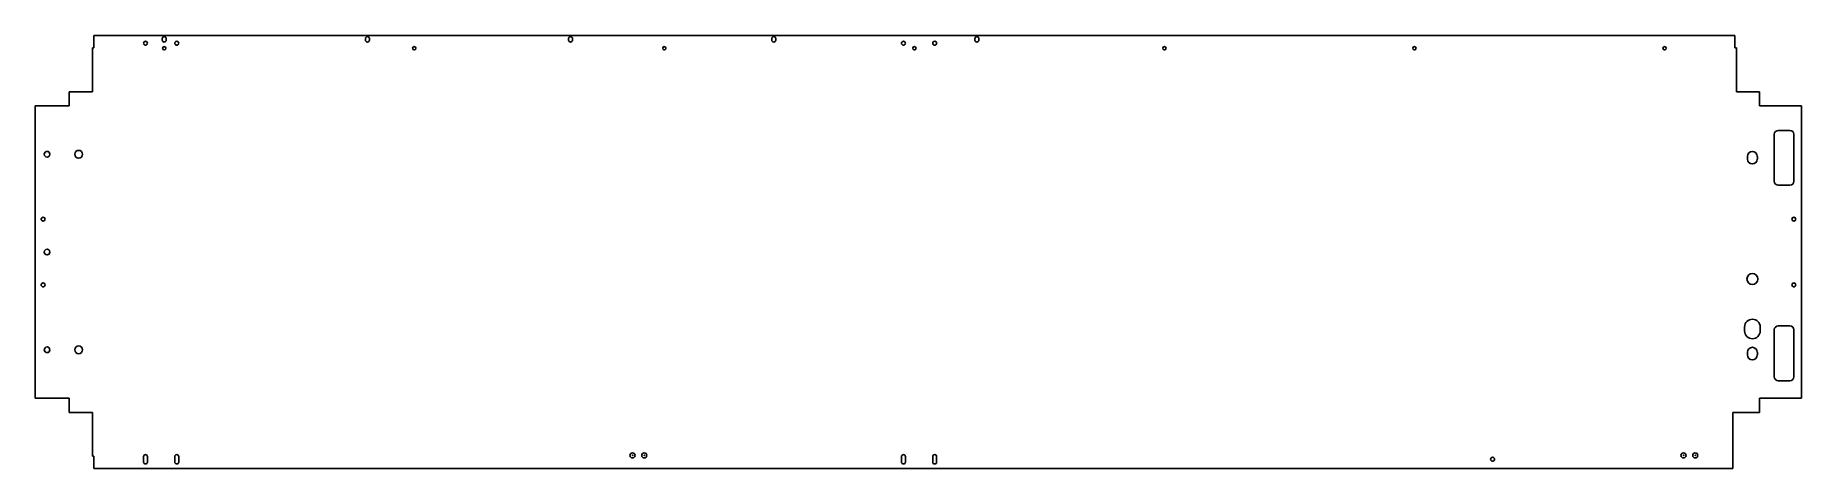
# Model space of a CAD drawing. Extents: x 4517 to 6778, y -3504 to -2950.
import ezdxf

# ---------------------------------------------------------------- set-up
doc = ezdxf.new("R2010")
doc.units = 0
doc.header["$MEASUREMENT"] = 0
doc.layers.get('0').update_dxf_attribs({"linetype": 'CONTINUOUS'})
doc.layers.add('AM_5', color=3, linetype='CONTINUOUS')

msp = doc.modelspace()

# ---------------------------------------------------------------- linework, layer by layer
for p, q in [((4592.1, -2949.9), (6691.6, -2949.9)), ((4592.1, -2949.9), (4592.1, -2965.9)), ((4679.6, -2953.9), (4679.6, -2955.9)), ((4684.6, -2953.9), (4684.6, -2955.9)), ((4939.6, -2953.9), (4939.6, -2955.9)), ((4944.6, -2953.9), (4944.6, -2955.9)), ((5199.6, -2953.9), (5199.6, -2955.9)), ((5204.6, -2953.9), (5204.6, -2955.9)), ((5459.6, -2953.9), (5459.6, -2955.9)), ((5464.6, -2953.9), (5464.6, -2955.9)), ((5719.6, -2953.9), (5719.6, -2955.9)), ((5724.6, -2953.9), (5724.6, -2955.9)), ((6692.1, -2949.9), (6692.1, -2965.9)), ((4590.1, -2965.9), (4592.1, -2965.9)), ((4590.1, -2966.1), (4590.1, -3021.9)), ((6692.1, -2965.9), (6694.1, -2965.9)), ((6694.1, -2966.1), (6694.1, -3021.9)), ((4560.6, -3038.9), (4560.6, -3021.9)), ((4589.9, -3021.9), (4560.9, -3021.9)), ((6694.4, -3021.9), (6723.4, -3021.9)), ((6723.6, -3021.9), (6723.6, -3038.9)), ((4517.1, -3039.9), (4517.1, -3413.9)), ((4560.6, -3039.9), (4517.9, -3039.9)), ((6723.6, -3039.9), (6776.9, -3039.9)), ((6777.6, -3039.9), (6777.6, -3413.9)), ((6747.6, -3071.4), (6762.6, -3071.4)), ((6742.6, -3136.4), (6742.6, -3076.4)), ((6767.6, -3076.4), (6767.6, -3136.4)), ((6708.4, -3108.1), (6708.4, -3104.6)), ((6720.9, -3104.6), (6720.9, -3108.1)), ((6762.6, -3141.4), (6747.6, -3141.4)), ((6704.6, -3327.8), (6704.6, -3322.8)), ((6724.6, -3327.8), (6724.6, -3322.8)), ((6747.6, -3321.4), (6762.6, -3321.4)), ((6742.6, -3386.4), (6742.6, -3326.4)), ((6767.6, -3326.4), (6767.6, -3386.4)), ((6708.4, -3358.5), (6708.4, -3355)), ((6720.9, -3355), (6720.9, -3358.5)), ((6762.6, -3391.4), (6747.6, -3391.4)), ((4560.6, -3413.9), (4517.9, -3413.9)), ((4560.6, -3414.9), (4560.6, -3431.9)), ((4589.9, -3431.9), (4560.9, -3431.9)), ((4590.1, -3431.9), (4590.1, -3487.7)), ((6689.6, -3503.7), (6689.6, -3431.9)), ((6689.9, -3431.9), (6723.4, -3431.9)), ((6723.6, -3413.9), (6776.9, -3413.9)), ((6723.6, -3414.9), (6723.6, -3431.9)), ((4590.1, -3487.9), (4592.1, -3487.9)), ((4592.1, -3487.9), (4592.1, -3503.9)), ((4655.6, -3495.4), (4655.6, -3488.4)), ((4660.6, -3488.4), (4660.6, -3495.4)), ((4695.6, -3495.4), (4695.6, -3488.4)), ((4700.6, -3488.4), (4700.6, -3495.4)), ((5625.6, -3495.4), (5625.6, -3488.4)), ((5630.6, -3488.4), (5630.6, -3495.4)), ((5665.6, -3495.4), (5665.6, -3488.4)), ((5670.6, -3488.4), (5670.6, -3495.4)), ((4592.1, -3503.9), (6689.1, -3503.9))]:
    msp.add_line(p, q)
for centre, radius in [((4658.1, -2959.9), 2.5), ((4698.1, -2959.9), 2.5), ((5628.1, -2959.9), 2.5), ((5668.1, -2959.9), 2.5), ((4682.1, -2966.4), 2.1), ((5002.1, -2966.4), 2.1), ((5322.1, -2966.4), 2.1), ((5642.1, -2966.4), 2.1), ((5962.1, -2966.4), 2.1), ((5962.1, -2966.4), 2.1), ((6282.1, -2966.4), 2.1), ((6602.1, -2966.4), 2.1), ((4572.6, -3101.9), 5), ((4532.1, -3101.9), 3.6), ((4527.1, -3184.9), 2.5), ((6767.6, -3184.9), 2.5), ((4532.1, -3226.9), 3.6), ((6714.6, -3261.4), 7), ((4527.1, -3268.9), 2.5), ((6767.6, -3268.9), 2.5), ((4532.1, -3351.9), 3.6), ((4572.6, -3351.9), 5), ((5281.4, -3486.9), 3.25), ((5296.4, -3486.9), 3.25), ((6382.1, -3491.9), 2.5), ((6626.4, -3486.9), 3.25), ((6641.4, -3486.9), 3.25)]:
    msp.add_circle(centre, radius)
for centre, radius, start, end in [((4682.1, -2953.9), 2.5, 0, 180), ((4682.1, -2955.9), 2.5, 180, 0), ((4942.1, -2953.9), 2.5, 0, 180), ((4942.1, -2955.9), 2.5, 180, 0), ((5202.1, -2953.9), 2.5, 0, 180), ((5202.1, -2955.9), 2.5, 180, 0), ((5462.1, -2953.9), 2.5, 0, 180), ((5462.1, -2955.9), 2.5, 180, 0), ((5722.1, -2953.9), 2.5, 0, 180), ((5722.1, -2955.9), 2.5, 180, 0), ((6747.6, -3076.4), 5, 90, 180), ((6762.6, -3076.4), 5, 0, 90), ((6714.6, -3104.6), 6.25, 0, 180), ((6714.6, -3108.1), 6.25, 180, 0), ((6747.6, -3136.4), 5, 180, 270), ((6762.6, -3136.4), 5, 270, 0), ((6714.6, -3322.8), 10, 0, 180), ((6747.6, -3326.4), 5, 90, 180), ((6762.6, -3326.4), 5, 0, 90), ((6714.6, -3327.8), 10, 180, 0), ((6714.6, -3355), 6.25, 0, 180), ((6714.6, -3358.5), 6.25, 180, 0), ((6747.6, -3386.4), 5, 180, 270), ((6762.6, -3386.4), 5, 270, 0), ((4658.1, -3488.4), 2.5, 0, 180), ((4658.1, -3495.4), 2.5, 180, 0), ((4698.1, -3488.4), 2.5, 0, 180), ((4698.1, -3495.4), 2.5, 180, 0), ((5628.1, -3488.4), 2.5, 0, 180), ((5628.1, -3495.4), 2.5, 180, 0), ((5668.1, -3488.4), 2.5, 0, 180), ((5668.1, -3495.4), 2.5, 180, 0)]:
    msp.add_arc(centre, radius, start, end)
for p in [(5281.4, -3486.9), (5296.4, -3486.9), (6626.4, -3486.9), (6641.4, -3486.9)]:
    msp.add_point(p)
at = {"layer": 'AM_5'}
for p, q in [((6691.6, -2949.9), (6692.1, -2949.9)), ((4590.1, -2966.1), (4590.1, -2965.9)), ((6694.1, -2966.1), (6694.1, -2965.9)), ((4560.6, -3021.9), (4560.9, -3021.9)), ((4589.9, -3021.9), (4590.1, -3021.9)), ((6694.1, -3021.9), (6694.4, -3021.9)), ((6723.4, -3021.9), (6723.6, -3021.9)), ((4517.1, -3039.9), (4517.9, -3039.9)), ((4560.6, -3038.9), (4560.6, -3039.9)), ((6723.6, -3039.9), (6723.6, -3038.9)), ((6776.9, -3039.9), (6777.6, -3039.9)), ((4517.1, -3413.9), (4517.9, -3413.9)), ((4560.6, -3414.9), (4560.6, -3413.9)), ((4560.6, -3431.9), (4560.9, -3431.9)), ((4589.9, -3431.9), (4590.1, -3431.9)), ((6689.6, -3431.9), (6689.9, -3431.9)), ((6723.4, -3431.9), (6723.6, -3431.9)), ((6723.6, -3414.9), (6723.6, -3413.9)), ((6776.9, -3413.9), (6777.6, -3413.9)), ((4590.1, -3487.9), (4590.1, -3487.7)), ((6689.6, -3503.9), (6689.6, -3503.7)), ((6689.1, -3503.9), (6689.6, -3503.9))]:
    msp.add_line(p, q, dxfattribs=at)

doc.saveas('drawing.dxf')
